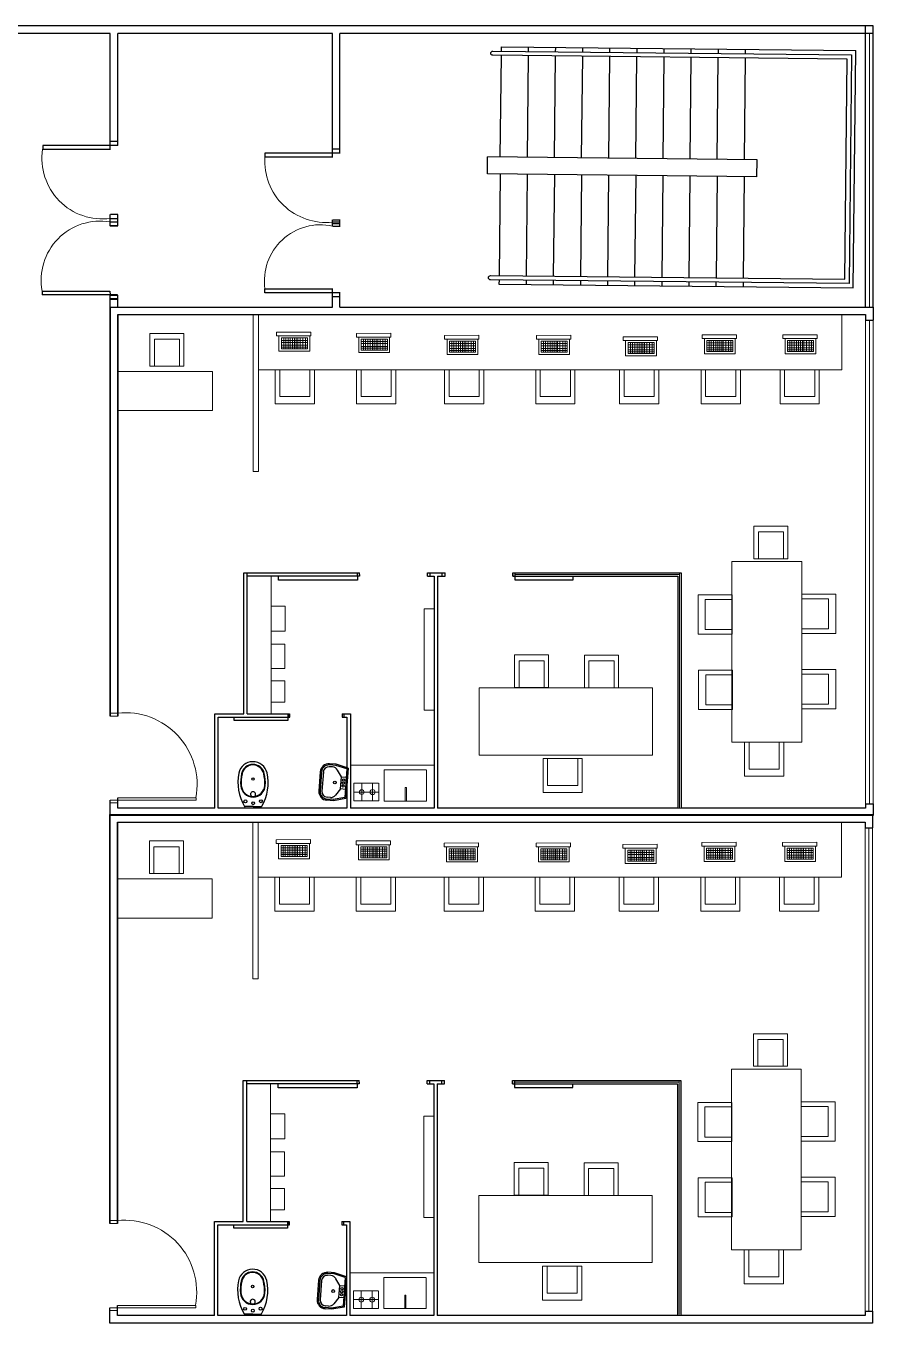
# Model space of a CAD drawing. Header units: metres. Extents: x 325024 to 7190115, y 7391967 to 10157759.
# Drawn here: x 326543.88 to 326553.87, y 7393277.93 to 7393293.24 of the extents above; entities that cross this region are included whole.
import ezdxf

# ---------------------------------------------------------------- set-up
doc = ezdxf.new("R2010")
doc.units = ezdxf.units.M
for name, color, linetype in [('Alvenaria', 6, 'Continuous'), ('Corrimão', 1, 'Continuous'), ('HIDRAULICA', 3, 'Continuous'), ('PECAS', 2, 'Continuous')]:
    doc.layers.add(name, color=color, linetype=linetype)
for name, color, linetype, lineweight in [('ESQUADRIA', 2, 'Continuous', 15), ('linagrossa', 7, 'Continuous', 25), ('MÓVEIS', 7, 'Continuous', 13), ('PISO', 254, 'Continuous', 9), ('VIDRO', 4, 'Continuous', 15)]:
    doc.layers.add(name, color=color, linetype=linetype, lineweight=lineweight)

# ---------------------------------------------------------------- blocks, each defined once
blk = doc.blocks.new('new block.dwg vaso sanitario')
at = {"layer": 'PECAS', "color": 0}
for q in [(0, 95.742742), (0, -95.742742)]:
    blk.add_line((0, 0), q, dxfattribs=at)
for centre, radius in [((40.000002, 0), 17.500001), ((62.500003, 91.500003), 17.500001), ((325.000014, 0), 15.000001), ((62.500003, -91.500004), 17.500001)]:
    blk.add_circle(centre, radius, dxfattribs=at)
for centre, radius, start, end in [((281.877309, -367.965429), 546.302538, 78.038978, 120.612911), ((359.829176, 0), 170.170846, 0, 78.038978), ((7.500001, 95.742742), 7.5, 120.612911, 180), ((257.500011, 0), 145.000006, 94.115245, 180), ((257.500011, 0), 145.000006, 180, 265.884755), ((257.500011, 0), 138.500006, 94.115245, 180), ((257.500011, 0), 138.500006, 180, 265.884755), ((145.000006, 0), 30.000001, 213.541951, 146.458049), ((282.97582, -354.084727), 500.00002, 77.754014, 94.115245), ((282.97582, -354.084727), 493.50002, 77.754014, 94.115245), ((359.829176, 0), 131.170844, 0, 77.754014), ((359.829176, 0), 131.170844, 282.245986, 0), ((359.829176, 0), 137.670844, 0, 77.754014), ((359.829176, 0), 137.670844, 282.245986, 0), ((359.829176, 0), 170.170846, 281.961022, 0), ((7.500001, -95.742742), 7.5, 180, 239.387089), ((281.877309, 367.965428), 546.302538, 239.387089, 281.961022), ((282.97582, 354.084726), 500.00002, 265.884755, 282.245986), ((282.97582, 354.084726), 493.50002, 265.884755, 282.245986)]:
    blk.add_arc(centre, radius, start, end, dxfattribs=at)
blk = doc.blocks.new('Escada Emergência')
at = {"layer": 'Alvenaria'}
for p, q in [((-4.18, -0.05), (-4.18, 0)), ((-4.18, 0), (0, 0)), ((-3.86, -0.05), (-3.86, 0)), ((-3.54, -0.05), (-3.54, 0)), ((-3.22, -0.05), (-3.22, 0)), ((-2.9, -0.05), (-2.9, 0)), ((-2.58, -0.05), (-2.58, 0)), ((-2.26, -0.05), (-2.26, 0)), ((-1.94, -0.05), (-1.94, 0)), ((-1.62, -0.05), (-1.62, 0)), ((-1.3, -0.05), (-1.3, 0)), ((0, -2.8), (0, 0)), ((-4.18, -1.3), (-4.18, -0.1)), ((-3.86, -1.3), (-3.86, -0.1)), ((-3.54, -1.3), (-3.54, -0.1)), ((-3.22, -1.3), (-3.22, -0.1)), ((-2.9, -1.3), (-2.9, -0.1)), ((-2.58, -1.3), (-2.58, -0.1)), ((-2.26, -1.3), (-2.26, -0.1)), ((-1.94, -1.3), (-1.94, -0.1)), ((-1.62, -1.3), (-1.62, -0.1)), ((-1.3, -1.3), (-1.3, -0.1)), ((-1.15, -1.3), (-4.33, -1.3)), ((-4.33, -1.5), (-4.33, -1.3)), ((-1.15, -1.5), (-1.15, -1.3)), ((-1.15, -1.5), (-4.33, -1.5)), ((-4.18, -1.5), (-4.18, -2.7)), ((-3.86, -1.5), (-3.86, -2.7)), ((-3.54, -1.5), (-3.54, -2.7)), ((-3.22, -1.5), (-3.22, -2.7)), ((-2.9, -1.5), (-2.9, -2.7)), ((-2.58, -1.5), (-2.58, -2.7)), ((-2.26, -1.5), (-2.26, -2.7)), ((-1.94, -1.5), (-1.94, -2.7)), ((-1.62, -1.5), (-1.62, -2.7)), ((-1.3, -1.5), (-1.3, -2.7)), ((-4.18, -2.75), (-4.18, -2.8)), ((-3.86, -2.75), (-3.86, -2.8)), ((-3.54, -2.75), (-3.54, -2.8)), ((-3.22, -2.75), (-3.22, -2.8)), ((-2.9, -2.75), (-2.9, -2.8)), ((-2.58, -2.75), (-2.58, -2.8)), ((-2.26, -2.75), (-2.26, -2.8)), ((-1.94, -2.75), (-1.94, -2.8)), ((-1.62, -2.75), (-1.62, -2.8)), ((-1.3, -2.75), (-1.3, -2.8)), ((-4.18, -2.8), (0, -2.8))]:
    blk.add_line(p, q, dxfattribs=at)
at = {"layer": 'Corrimão'}
blk.add_lwpolyline([(-4.28, -0.05), (-0.05, -0.05), (-0.05, -2.75), (-4.28, -2.75, -1), (-4.28, -2.7), (-0.1, -2.7), (-0.1, -0.1), (-4.28, -0.1, -1)], format="xyb", close=True, dxfattribs=at)
blk = doc.blocks.new('pia de banheiro')
at = {"layer": 'HIDRAULICA', "color": 0}
for p, q in [((-1167.941, -47.098), (-1167.741, -47.048)), ((-1167.941, -47.598), (-1167.941, -47.098)), ((-1167.921, -47.113), (-1167.736, -47.067)), ((-1167.921, -47.582), (-1167.921, -47.113)), ((-1167.741, -47.048), (-1167.632, -47.048)), ((-1167.741, -47.068), (-1167.632, -47.068)), ((-1167.685, -47.098), (-1167.632, -47.098)), ((-1167.921, -47.248), (-1167.841, -47.248)), ((-1167.841, -47.248), (-1167.767, -47.141)), ((-1167.841, -47.248), (-1167.841, -47.448)), ((-1167.541, -47.506), (-1167.541, -47.189)), ((-1167.511, -47.506), (-1167.511, -47.189)), ((-1167.491, -47.506), (-1167.491, -47.189)), ((-1167.841, -47.448), (-1167.921, -47.448)), ((-1167.841, -47.448), (-1167.771, -47.553)), ((-1167.941, -47.598), (-1167.741, -47.648)), ((-1167.921, -47.582), (-1167.736, -47.628)), ((-1167.741, -47.628), (-1167.632, -47.628)), ((-1167.741, -47.648), (-1167.632, -47.648)), ((-1167.687, -47.598), (-1167.632, -47.598))]:
    blk.add_line(p, q, dxfattribs=at)
for centre, radius in [((-1167.881, -47.348), 0.0195), ((-1167.881, -47.298), 0.0183), ((-1167.741, -47.348), 0.0234), ((-1167.881, -47.398), 0.0182)]:
    blk.add_circle(centre, radius, dxfattribs=at)
for centre, radius, start, end in [((-1167.685, -47.198), 0.1, 90, 145.2405), ((-1167.632, -47.189), 0.141, 0, 90), ((-1167.632, -47.189), 0.121, 0, 90), ((-1167.632, -47.189), 0.0914, 0, 90), ((-1167.632, -47.506), 0.0914, 270, 0), ((-1167.632, -47.506), 0.121, 270, 0), ((-1167.632, -47.506), 0.141, 270, 0), ((-1167.687, -47.498), 0.1, 213.7272, 270)]:
    blk.add_arc(centre, radius, start, end, dxfattribs=at)

msp = doc.modelspace()

# ---------------------------------------------------------------- linework, layer by layer
at = {"layer": 'ESQUADRIA'}
for centre, radius, start, end in [((326544.782, 7393291.677), 0.714, 171.3114, 277.6091), ((326547.421, 7393291.644), 0.723, 176.0067, 276.0447), ((326544.754, 7393290.242), 0.695, 80.314, 190.7655), ((326547.357, 7393290.23), 0.664, 77.7923, 188.0597), ((326545.051, 7393284.288), 0.848, 349.3824, 95.9696), ((326545.046, 7393278.299), 0.848, 349.3824, 95.9696)]:
    msp.add_arc(centre, radius, start, end, dxfattribs=at)
at = {"layer": 'linagrossa'}
for p, q in [((326553.875, 7393293.24), (326541.007, 7393293.24)), ((326553.787, 7393289.923), (326553.787, 7393293.24)), ((326553.875, 7393289.923), (326553.875, 7393293.24)), ((326544.875, 7393293.153), (326541.007, 7393293.153)), ((326544.875, 7393291.785), (326544.875, 7393293.153)), ((326547.497, 7393293.153), (326544.962, 7393293.153)), ((326544.962, 7393291.83), (326544.962, 7393293.153)), ((326547.497, 7393291.694), (326547.497, 7393293.153)), ((326553.875, 7393293.153), (326547.585, 7393293.153)), ((326547.585, 7393291.74), (326547.585, 7393293.153)), ((326544.964, 7393291.878), (326544.877, 7393291.878)), ((326544.877, 7393291.83), (326544.077, 7393291.83)), ((326544.077, 7393291.83), (326544.077, 7393291.785)), ((326544.077, 7393291.785), (326544.877, 7393291.785)), ((326544.964, 7393291.83), (326544.877, 7393291.83)), ((326547.5, 7393291.74), (326546.7, 7393291.74)), ((326546.7, 7393291.74), (326546.7, 7393291.694)), ((326546.7, 7393291.694), (326547.5, 7393291.694)), ((326547.587, 7393291.788), (326547.5, 7393291.788)), ((326547.587, 7393291.74), (326547.5, 7393291.74)), ((326544.871, 7393290.927), (326544.959, 7393290.927)), ((326544.875, 7393290.969), (326544.875, 7393291.015)), ((326544.875, 7393290.88), (326544.875, 7393290.969)), ((326544.962, 7393290.926), (326544.875, 7393290.926)), ((326544.964, 7393291.015), (326544.877, 7393291.015)), ((326544.877, 7393290.969), (326544.964, 7393290.969)), ((326544.962, 7393290.88), (326544.962, 7393291.015)), ((326547.497, 7393290.925), (326547.497, 7393290.952)), ((326547.497, 7393290.879), (326547.497, 7393290.925)), ((326547.499, 7393290.952), (326547.587, 7393290.952)), ((326547.587, 7393290.925), (326547.5, 7393290.925)), ((326547.585, 7393290.879), (326547.585, 7393290.952)), ((326544.959, 7393290.882), (326544.871, 7393290.882)), ((326544.875, 7393290.88), (326544.962, 7393290.88)), ((326547.587, 7393290.906), (326547.499, 7393290.906)), ((326547.5, 7393290.879), (326547.587, 7393290.879)), ((326544.071, 7393290.112), (326544.871, 7393290.112)), ((326544.071, 7393290.112), (326544.071, 7393290.066)), ((326544.871, 7393290.066), (326544.071, 7393290.066)), ((326544.871, 7393290.112), (326544.875, 7393290.066)), ((326544.959, 7393290.066), (326544.871, 7393290.066)), ((326544.959, 7393290.018), (326544.871, 7393290.018)), ((326544.875, 7393289.923), (326544.875, 7393290.066)), ((326544.875, 7393290.065), (326544.962, 7393290.065)), ((326544.875, 7393290.017), (326544.962, 7393290.017)), ((326544.962, 7393289.923), (326544.962, 7393290.065)), ((326546.699, 7393290.137), (326547.499, 7393290.137)), ((326546.699, 7393290.091), (326546.699, 7393290.137)), ((326547.499, 7393290.091), (326546.699, 7393290.091)), ((326547.497, 7393289.923), (326547.497, 7393290.137)), ((326547.587, 7393290.091), (326547.499, 7393290.091)), ((326547.587, 7393290.043), (326547.499, 7393290.043)), ((326547.585, 7393289.923), (326547.585, 7393290.091)), ((326544.875, 7393289.923), (326547.497, 7393289.923)), ((326544.875, 7393285.096), (326544.875, 7393289.923)), ((326544.875, 7393289.923), (326544.875, 7393285.096)), ((326547.585, 7393289.923), (326553.875, 7393289.923)), ((326553.875, 7393289.923), (326553.875, 7393289.768)), ((326544.962, 7393289.835), (326553.787, 7393289.835)), ((326544.962, 7393285.096), (326544.962, 7393289.835)), ((326544.962, 7393289.835), (326544.962, 7393285.096)), ((326553.787, 7393289.835), (326553.787, 7393289.768)), ((326553.787, 7393289.768), (326553.875, 7393289.768)), ((326546.449, 7393285.123), (326546.449, 7393286.786)), ((326546.449, 7393286.786), (326547.817, 7393286.786)), ((326546.49, 7393285.123), (326546.49, 7393286.786)), ((326547.817, 7393286.746), (326546.49, 7393286.746)), ((326546.86, 7393286.699), (326546.86, 7393286.746)), ((326547.792, 7393286.699), (326546.86, 7393286.699)), ((326547.792, 7393286.746), (326547.792, 7393286.786)), ((326547.792, 7393286.746), (326547.792, 7393286.699)), ((326547.817, 7393286.766), (326547.817, 7393286.786)), ((326547.817, 7393286.766), (326547.817, 7393286.746)), ((326548.617, 7393286.786), (326548.737, 7393286.786)), ((326548.617, 7393286.746), (326548.617, 7393286.786)), ((326548.617, 7393286.746), (326548.696, 7393286.746)), ((326548.648, 7393286.746), (326548.648, 7393286.786)), ((326548.696, 7393286.746), (326548.696, 7393284.01)), ((326548.737, 7393286.786), (326548.825, 7393286.786)), ((326548.737, 7393286.746), (326548.737, 7393284.01)), ((326548.737, 7393286.746), (326548.825, 7393286.746)), ((326548.791, 7393286.746), (326548.791, 7393286.786)), ((326548.825, 7393286.746), (326548.825, 7393286.786)), ((326549.625, 7393286.786), (326551.611, 7393286.786)), ((326549.625, 7393286.746), (326549.625, 7393286.786)), ((326549.625, 7393286.766), (326549.625, 7393286.766)), ((326549.625, 7393286.766), (326549.625, 7393286.746)), ((326549.625, 7393286.746), (326551.57, 7393286.746)), ((326549.648, 7393286.786), (326549.648, 7393286.746)), ((326549.648, 7393286.746), (326549.648, 7393286.703)), ((326549.648, 7393286.703), (326550.229, 7393286.703)), ((326550.229, 7393286.703), (326550.337, 7393286.703)), ((326550.337, 7393286.703), (326550.337, 7393286.746)), ((326551.57, 7393286.746), (326551.57, 7393284.01)), ((326551.611, 7393286.786), (326551.611, 7393284.01)), ((326546.108, 7393284.01), (326546.108, 7393285.123)), ((326546.108, 7393285.123), (326546.449, 7393285.123)), ((326546.49, 7393285.123), (326546.811, 7393285.123)), ((326546.811, 7393285.123), (326546.991, 7393285.123)), ((326546.968, 7393285.123), (326546.968, 7393285.082)), ((326546.99, 7393285.082), (326546.99, 7393285.123)), ((326546.991, 7393285.123), (326546.991, 7393285.082)), ((326547.611, 7393285.123), (326547.708, 7393285.123)), ((326547.611, 7393285.123), (326547.611, 7393285.082)), ((326547.632, 7393285.123), (326547.632, 7393285.082)), ((326547.708, 7393285.123), (326547.708, 7393284.01)), ((326546.149, 7393284.01), (326546.149, 7393285.082)), ((326546.149, 7393285.082), (326546.811, 7393285.082)), ((326546.335, 7393285.042), (326546.335, 7393285.082)), ((326546.968, 7393285.042), (326546.335, 7393285.042)), ((326546.811, 7393285.082), (326546.992, 7393285.082)), ((326546.968, 7393285.082), (326546.968, 7393285.042)), ((326547.611, 7393285.082), (326547.667, 7393285.082)), ((326547.667, 7393285.082), (326547.667, 7393284.01)), ((326544.875, 7393283.923), (326544.875, 7393284.102)), ((326544.962, 7393284.01), (326544.962, 7393284.131)), ((326553.787, 7393284.062), (326553.875, 7393284.062)), ((326553.787, 7393284.062), (326553.787, 7393284.01)), ((326553.875, 7393284.062), (326553.875, 7393283.923)), ((326544.87, 7393283.933), (326553.87, 7393283.933)), ((326544.87, 7393279.107), (326544.87, 7393283.933)), ((326544.87, 7393283.933), (326544.87, 7393279.107)), ((326553.875, 7393283.923), (326544.875, 7393283.923)), ((326546.108, 7393284.01), (326544.962, 7393284.01)), ((326547.667, 7393284.01), (326546.149, 7393284.01)), ((326548.696, 7393284.01), (326547.708, 7393284.01)), ((326551.57, 7393284.01), (326548.737, 7393284.01)), ((326553.787, 7393284.01), (326551.611, 7393284.01)), ((326553.87, 7393283.933), (326553.87, 7393283.779)), ((326544.958, 7393283.845), (326553.783, 7393283.845)), ((326544.958, 7393279.107), (326544.958, 7393283.845)), ((326544.958, 7393283.845), (326544.958, 7393279.107)), ((326553.783, 7393283.845), (326553.783, 7393283.779)), ((326553.783, 7393283.779), (326553.87, 7393283.779)), ((326546.444, 7393279.133), (326546.444, 7393280.797)), ((326546.444, 7393280.797), (326547.813, 7393280.797)), ((326546.485, 7393279.133), (326546.485, 7393280.797)), ((326547.813, 7393280.756), (326546.485, 7393280.756)), ((326546.855, 7393280.71), (326546.855, 7393280.756)), ((326547.787, 7393280.71), (326546.855, 7393280.71)), ((326547.787, 7393280.756), (326547.787, 7393280.797)), ((326547.787, 7393280.756), (326547.787, 7393280.71)), ((326547.813, 7393280.776), (326547.813, 7393280.797)), ((326547.813, 7393280.776), (326547.813, 7393280.756)), ((326548.613, 7393280.797), (326548.732, 7393280.797)), ((326548.613, 7393280.756), (326548.613, 7393280.797)), ((326548.613, 7393280.756), (326548.692, 7393280.756)), ((326548.644, 7393280.756), (326548.644, 7393280.797)), ((326548.692, 7393280.756), (326548.692, 7393278.021)), ((326548.732, 7393280.797), (326548.82, 7393280.797)), ((326548.732, 7393280.756), (326548.732, 7393278.021)), ((326548.732, 7393280.756), (326548.82, 7393280.756)), ((326548.786, 7393280.756), (326548.786, 7393280.797)), ((326548.82, 7393280.756), (326548.82, 7393280.797)), ((326549.62, 7393280.797), (326551.606, 7393280.797)), ((326549.62, 7393280.756), (326549.62, 7393280.797)), ((326549.62, 7393280.776), (326549.62, 7393280.776)), ((326549.62, 7393280.776), (326549.62, 7393280.756)), ((326549.62, 7393280.756), (326551.566, 7393280.756)), ((326549.643, 7393280.797), (326549.643, 7393280.756)), ((326549.643, 7393280.756), (326549.643, 7393280.714)), ((326549.643, 7393280.714), (326550.224, 7393280.714)), ((326550.224, 7393280.714), (326550.332, 7393280.714)), ((326550.332, 7393280.714), (326550.332, 7393280.756)), ((326551.566, 7393280.756), (326551.566, 7393278.021)), ((326551.606, 7393280.797), (326551.606, 7393278.021)), ((326546.103, 7393278.021), (326546.103, 7393279.133)), ((326546.103, 7393279.133), (326546.444, 7393279.133)), ((326546.144, 7393278.021), (326546.144, 7393279.092)), ((326546.144, 7393279.092), (326546.807, 7393279.092)), ((326546.331, 7393279.052), (326546.331, 7393279.092)), ((326546.964, 7393279.052), (326546.331, 7393279.052)), ((326546.485, 7393279.133), (326546.807, 7393279.133)), ((326546.807, 7393279.133), (326546.986, 7393279.133)), ((326546.807, 7393279.092), (326546.988, 7393279.092)), ((326546.964, 7393279.133), (326546.964, 7393279.092)), ((326546.964, 7393279.092), (326546.964, 7393279.052)), ((326546.986, 7393279.092), (326546.986, 7393279.133)), ((326546.986, 7393279.133), (326546.986, 7393279.092)), ((326547.607, 7393279.133), (326547.703, 7393279.133)), ((326547.607, 7393279.133), (326547.607, 7393279.092)), ((326547.607, 7393279.092), (326547.662, 7393279.092)), ((326547.627, 7393279.133), (326547.627, 7393279.092)), ((326547.662, 7393279.092), (326547.662, 7393278.021)), ((326547.703, 7393279.133), (326547.703, 7393278.021)), ((326544.87, 7393277.933), (326544.87, 7393278.113)), ((326544.958, 7393278.021), (326544.958, 7393278.141)), ((326553.783, 7393278.072), (326553.87, 7393278.072)), ((326553.783, 7393278.072), (326553.783, 7393278.021)), ((326553.87, 7393278.072), (326553.87, 7393277.933)), ((326553.87, 7393277.933), (326544.87, 7393277.933)), ((326546.103, 7393278.021), (326544.958, 7393278.021)), ((326547.662, 7393278.021), (326546.144, 7393278.021)), ((326548.692, 7393278.021), (326547.703, 7393278.021)), ((326551.566, 7393278.021), (326548.732, 7393278.021)), ((326553.783, 7393278.021), (326551.606, 7393278.021))]:
    msp.add_line(p, q, dxfattribs=at)
at = {"layer": 'PISO'}
for p, q in [((326546.625, 7393289.184), (326546.625, 7393289.835)), ((326553.507, 7393289.835), (326553.507, 7393289.184)), ((326547.242, 7393289.628), (326546.837, 7393289.626)), ((326546.837, 7393289.582), (326546.837, 7393289.626)), ((326546.837, 7393289.582), (326547.242, 7393289.582)), ((326546.864, 7393289.582), (326546.864, 7393289.401)), ((326547.201, 7393289.558), (326546.894, 7393289.558)), ((326546.894, 7393289.558), (326546.894, 7393289.429)), ((326546.921, 7393289.558), (326546.921, 7393289.429)), ((326546.945, 7393289.429), (326546.945, 7393289.558)), ((326546.972, 7393289.558), (326546.972, 7393289.429)), ((326546.999, 7393289.429), (326546.999, 7393289.558)), ((326547.025, 7393289.558), (326547.025, 7393289.429)), ((326547.047, 7393289.429), (326547.047, 7393289.558)), ((326547.068, 7393289.429), (326547.068, 7393289.558)), ((326547.087, 7393289.429), (326547.087, 7393289.558)), ((326547.115, 7393289.429), (326547.115, 7393289.558)), ((326547.148, 7393289.429), (326547.148, 7393289.558)), ((326547.177, 7393289.429), (326547.177, 7393289.558)), ((326547.201, 7393289.429), (326547.201, 7393289.558)), ((326547.229, 7393289.401), (326547.229, 7393289.582)), ((326547.242, 7393289.582), (326547.242, 7393289.628)), ((326548.184, 7393289.614), (326547.779, 7393289.612)), ((326547.779, 7393289.568), (326547.779, 7393289.612)), ((326547.779, 7393289.568), (326548.184, 7393289.568)), ((326547.807, 7393289.568), (326547.807, 7393289.387)), ((326548.171, 7393289.387), (326548.171, 7393289.568)), ((326548.184, 7393289.568), (326548.184, 7393289.614)), ((326549.225, 7393289.59), (326548.82, 7393289.588)), ((326548.82, 7393289.544), (326548.82, 7393289.588)), ((326549.225, 7393289.544), (326549.225, 7393289.59)), ((326550.308, 7393289.59), (326549.903, 7393289.588)), ((326549.903, 7393289.544), (326549.903, 7393289.588)), ((326550.308, 7393289.544), (326550.308, 7393289.59)), ((326551.332, 7393289.573), (326550.927, 7393289.572)), ((326550.927, 7393289.527), (326550.927, 7393289.572)), ((326551.332, 7393289.527), (326551.332, 7393289.573)), ((326552.263, 7393289.597), (326551.858, 7393289.596)), ((326551.858, 7393289.551), (326551.858, 7393289.596)), ((326551.858, 7393289.551), (326552.263, 7393289.551)), ((326551.885, 7393289.551), (326551.885, 7393289.371)), ((326552.249, 7393289.371), (326552.249, 7393289.551)), ((326552.263, 7393289.551), (326552.263, 7393289.597)), ((326553.215, 7393289.597), (326552.809, 7393289.596)), ((326552.809, 7393289.551), (326552.809, 7393289.596)), ((326552.809, 7393289.551), (326553.215, 7393289.551)), ((326552.837, 7393289.551), (326552.837, 7393289.371)), ((326553.201, 7393289.371), (326553.201, 7393289.551)), ((326553.215, 7393289.551), (326553.215, 7393289.597)), ((326546.864, 7393289.401), (326547.229, 7393289.401)), ((326547.201, 7393289.53), (326546.894, 7393289.53)), ((326546.894, 7393289.505), (326547.201, 7393289.505)), ((326547.201, 7393289.473), (326546.894, 7393289.473)), ((326546.894, 7393289.45), (326547.201, 7393289.45)), ((326546.894, 7393289.429), (326547.201, 7393289.429)), ((326548.144, 7393289.544), (326547.836, 7393289.544)), ((326547.836, 7393289.544), (326547.836, 7393289.415)), ((326548.144, 7393289.516), (326547.836, 7393289.516)), ((326547.836, 7393289.491), (326548.144, 7393289.491)), ((326548.144, 7393289.459), (326547.836, 7393289.459)), ((326547.836, 7393289.436), (326548.144, 7393289.436)), ((326547.836, 7393289.415), (326548.144, 7393289.415)), ((326547.864, 7393289.544), (326547.864, 7393289.415)), ((326547.887, 7393289.415), (326547.887, 7393289.544)), ((326547.915, 7393289.544), (326547.915, 7393289.415)), ((326547.942, 7393289.415), (326547.942, 7393289.544)), ((326547.967, 7393289.544), (326547.967, 7393289.415)), ((326547.99, 7393289.415), (326547.99, 7393289.544)), ((326548.01, 7393289.415), (326548.01, 7393289.544)), ((326548.03, 7393289.415), (326548.03, 7393289.544)), ((326548.058, 7393289.415), (326548.058, 7393289.544)), ((326548.091, 7393289.415), (326548.091, 7393289.544)), ((326548.12, 7393289.415), (326548.12, 7393289.544)), ((326548.144, 7393289.415), (326548.144, 7393289.544)), ((326548.82, 7393289.544), (326549.225, 7393289.544)), ((326548.848, 7393289.544), (326548.848, 7393289.363)), ((326549.184, 7393289.52), (326548.877, 7393289.52)), ((326548.877, 7393289.52), (326548.877, 7393289.391)), ((326549.184, 7393289.492), (326548.877, 7393289.492)), ((326548.877, 7393289.467), (326549.184, 7393289.467)), ((326549.184, 7393289.435), (326548.877, 7393289.435)), ((326548.877, 7393289.412), (326549.184, 7393289.412)), ((326548.904, 7393289.52), (326548.904, 7393289.391)), ((326548.928, 7393289.391), (326548.928, 7393289.52)), ((326548.955, 7393289.52), (326548.955, 7393289.391)), ((326548.982, 7393289.391), (326548.982, 7393289.52)), ((326549.008, 7393289.52), (326549.008, 7393289.391)), ((326549.031, 7393289.391), (326549.031, 7393289.52)), ((326549.051, 7393289.391), (326549.051, 7393289.52)), ((326549.071, 7393289.391), (326549.071, 7393289.52)), ((326549.098, 7393289.391), (326549.098, 7393289.52)), ((326549.131, 7393289.391), (326549.131, 7393289.52)), ((326549.161, 7393289.391), (326549.161, 7393289.52)), ((326549.184, 7393289.391), (326549.184, 7393289.52)), ((326549.212, 7393289.363), (326549.212, 7393289.544)), ((326549.903, 7393289.544), (326550.308, 7393289.544)), ((326549.93, 7393289.544), (326549.93, 7393289.363)), ((326550.267, 7393289.52), (326549.96, 7393289.52)), ((326549.96, 7393289.52), (326549.96, 7393289.391)), ((326550.267, 7393289.492), (326549.96, 7393289.492)), ((326549.96, 7393289.467), (326550.267, 7393289.467)), ((326550.267, 7393289.435), (326549.96, 7393289.435)), ((326549.96, 7393289.412), (326550.267, 7393289.412)), ((326549.987, 7393289.52), (326549.987, 7393289.391)), ((326550.01, 7393289.391), (326550.01, 7393289.52)), ((326550.038, 7393289.52), (326550.038, 7393289.391)), ((326550.065, 7393289.391), (326550.065, 7393289.52)), ((326550.09, 7393289.52), (326550.09, 7393289.391)), ((326550.113, 7393289.391), (326550.113, 7393289.52)), ((326550.134, 7393289.391), (326550.134, 7393289.52)), ((326550.153, 7393289.391), (326550.153, 7393289.52)), ((326550.181, 7393289.391), (326550.181, 7393289.52)), ((326550.214, 7393289.391), (326550.214, 7393289.52)), ((326550.243, 7393289.391), (326550.243, 7393289.52)), ((326550.267, 7393289.391), (326550.267, 7393289.52)), ((326550.294, 7393289.363), (326550.294, 7393289.544)), ((326550.927, 7393289.527), (326551.332, 7393289.527)), ((326550.955, 7393289.527), (326550.955, 7393289.347)), ((326551.291, 7393289.503), (326550.984, 7393289.503)), ((326550.984, 7393289.503), (326550.984, 7393289.375)), ((326551.291, 7393289.476), (326550.984, 7393289.476)), ((326550.984, 7393289.45), (326551.291, 7393289.45)), ((326551.291, 7393289.419), (326550.984, 7393289.419)), ((326550.984, 7393289.396), (326551.291, 7393289.396)), ((326551.011, 7393289.503), (326551.011, 7393289.375)), ((326551.035, 7393289.375), (326551.035, 7393289.503)), ((326551.063, 7393289.503), (326551.063, 7393289.375)), ((326551.09, 7393289.375), (326551.09, 7393289.503)), ((326551.115, 7393289.503), (326551.115, 7393289.375)), ((326551.138, 7393289.375), (326551.138, 7393289.503)), ((326551.158, 7393289.375), (326551.158, 7393289.503)), ((326551.178, 7393289.375), (326551.178, 7393289.503)), ((326551.205, 7393289.375), (326551.205, 7393289.503)), ((326551.238, 7393289.375), (326551.238, 7393289.503)), ((326551.268, 7393289.375), (326551.268, 7393289.503)), ((326551.291, 7393289.375), (326551.291, 7393289.503)), ((326551.319, 7393289.347), (326551.319, 7393289.527)), ((326552.222, 7393289.527), (326551.915, 7393289.527)), ((326551.915, 7393289.527), (326551.915, 7393289.399)), ((326552.222, 7393289.5), (326551.915, 7393289.5)), ((326551.915, 7393289.474), (326552.222, 7393289.474)), ((326552.222, 7393289.443), (326551.915, 7393289.443)), ((326551.915, 7393289.42), (326552.222, 7393289.42)), ((326551.915, 7393289.399), (326552.222, 7393289.399)), ((326551.942, 7393289.527), (326551.942, 7393289.399)), ((326551.965, 7393289.399), (326551.965, 7393289.527)), ((326551.993, 7393289.527), (326551.993, 7393289.399)), ((326552.02, 7393289.399), (326552.02, 7393289.527)), ((326552.045, 7393289.527), (326552.045, 7393289.399)), ((326552.068, 7393289.399), (326552.068, 7393289.527)), ((326552.089, 7393289.399), (326552.089, 7393289.527)), ((326552.108, 7393289.399), (326552.108, 7393289.527)), ((326552.136, 7393289.399), (326552.136, 7393289.527)), ((326552.169, 7393289.399), (326552.169, 7393289.527)), ((326552.198, 7393289.399), (326552.198, 7393289.527)), ((326552.222, 7393289.399), (326552.222, 7393289.527)), ((326553.174, 7393289.527), (326552.867, 7393289.527)), ((326552.867, 7393289.527), (326552.867, 7393289.399)), ((326553.174, 7393289.5), (326552.867, 7393289.5)), ((326552.867, 7393289.474), (326553.174, 7393289.474)), ((326553.174, 7393289.443), (326552.867, 7393289.443)), ((326552.867, 7393289.42), (326553.174, 7393289.42)), ((326552.867, 7393289.399), (326553.174, 7393289.399)), ((326552.894, 7393289.527), (326552.894, 7393289.399)), ((326552.917, 7393289.399), (326552.917, 7393289.527)), ((326552.945, 7393289.527), (326552.945, 7393289.399)), ((326552.972, 7393289.399), (326552.972, 7393289.527)), ((326552.997, 7393289.527), (326552.997, 7393289.399)), ((326553.02, 7393289.399), (326553.02, 7393289.527)), ((326553.041, 7393289.399), (326553.041, 7393289.527)), ((326553.06, 7393289.399), (326553.06, 7393289.527)), ((326553.088, 7393289.399), (326553.088, 7393289.527)), ((326553.121, 7393289.399), (326553.121, 7393289.527)), ((326553.15, 7393289.399), (326553.15, 7393289.527)), ((326553.174, 7393289.399), (326553.174, 7393289.527)), ((326547.807, 7393289.387), (326548.171, 7393289.387)), ((326548.848, 7393289.363), (326549.212, 7393289.363)), ((326548.877, 7393289.391), (326549.184, 7393289.391)), ((326549.93, 7393289.363), (326550.294, 7393289.363)), ((326549.96, 7393289.391), (326550.267, 7393289.391)), ((326550.955, 7393289.347), (326551.319, 7393289.347)), ((326550.984, 7393289.375), (326551.291, 7393289.375)), ((326551.885, 7393289.371), (326552.249, 7393289.371)), ((326552.837, 7393289.371), (326553.201, 7393289.371)), ((326553.507, 7393289.184), (326546.625, 7393289.184)), ((326544.875, 7393285.131), (326544.962, 7393285.131)), ((326544.875, 7393285.096), (326544.962, 7393285.096)), ((326547.708, 7393284.515), (326548.696, 7393284.515)), ((326548.602, 7393284.462), (326548.106, 7393284.462)), ((326548.106, 7393284.462), (326548.106, 7393284.093)), ((326548.605, 7393284.093), (326548.605, 7393284.462)), ((326548.041, 7393284.304), (326547.75, 7393284.304)), ((326547.75, 7393284.304), (326547.75, 7393284.094)), ((326548.045, 7393284.199), (326547.75, 7393284.199)), ((326547.841, 7393284.094), (326547.841, 7393284.304)), ((326547.97, 7393284.094), (326547.97, 7393284.304)), ((326548.045, 7393284.094), (326548.045, 7393284.304)), ((326548.355, 7393284.093), (326548.355, 7393284.252)), ((326548.355, 7393284.252), (326548.368, 7393284.252)), ((326548.368, 7393284.252), (326548.368, 7393284.093)), ((326544.875, 7393284.102), (326544.962, 7393284.102)), ((326544.875, 7393284.072), (326544.962, 7393284.072)), ((326545.889, 7393284.131), (326544.962, 7393284.131)), ((326544.962, 7393284.102), (326545.889, 7393284.102)), ((326545.889, 7393284.102), (326545.889, 7393284.131)), ((326547.75, 7393284.094), (326548.045, 7393284.094)), ((326548.106, 7393284.093), (326548.605, 7393284.093)), ((326546.62, 7393283.194), (326546.62, 7393283.845)), ((326553.503, 7393283.845), (326553.503, 7393283.194)), ((326547.237, 7393283.638), (326546.832, 7393283.636)), ((326546.832, 7393283.592), (326546.832, 7393283.636)), ((326546.832, 7393283.592), (326547.237, 7393283.592)), ((326546.86, 7393283.592), (326546.86, 7393283.412)), ((326547.224, 7393283.412), (326547.224, 7393283.592)), ((326547.237, 7393283.592), (326547.237, 7393283.638)), ((326548.18, 7393283.624), (326547.775, 7393283.622)), ((326547.775, 7393283.578), (326547.775, 7393283.622)), ((326547.775, 7393283.578), (326548.18, 7393283.578)), ((326547.802, 7393283.578), (326547.802, 7393283.398)), ((326548.167, 7393283.398), (326548.167, 7393283.578)), ((326548.18, 7393283.578), (326548.18, 7393283.624)), ((326549.22, 7393283.6), (326548.815, 7393283.598)), ((326548.815, 7393283.554), (326548.815, 7393283.598)), ((326549.22, 7393283.554), (326549.22, 7393283.6)), ((326550.303, 7393283.6), (326549.898, 7393283.598)), ((326549.898, 7393283.554), (326549.898, 7393283.598)), ((326550.303, 7393283.554), (326550.303, 7393283.6)), ((326551.328, 7393283.584), (326550.923, 7393283.582)), ((326550.923, 7393283.538), (326550.923, 7393283.582)), ((326551.328, 7393283.538), (326551.328, 7393283.584)), ((326552.258, 7393283.608), (326551.853, 7393283.606)), ((326551.853, 7393283.562), (326551.853, 7393283.606)), ((326552.258, 7393283.562), (326552.258, 7393283.608)), ((326553.21, 7393283.608), (326552.805, 7393283.606)), ((326552.805, 7393283.562), (326552.805, 7393283.606)), ((326553.21, 7393283.562), (326553.21, 7393283.608)), ((326547.196, 7393283.568), (326546.889, 7393283.568)), ((326546.889, 7393283.568), (326546.889, 7393283.439)), ((326547.196, 7393283.54), (326546.889, 7393283.54)), ((326546.889, 7393283.515), (326547.196, 7393283.515)), ((326547.196, 7393283.483), (326546.889, 7393283.483)), ((326546.889, 7393283.461), (326547.196, 7393283.461)), ((326546.889, 7393283.439), (326547.196, 7393283.439)), ((326546.916, 7393283.568), (326546.916, 7393283.439)), ((326546.94, 7393283.439), (326546.94, 7393283.568)), ((326546.968, 7393283.568), (326546.968, 7393283.439)), ((326546.995, 7393283.439), (326546.995, 7393283.568)), ((326547.02, 7393283.568), (326547.02, 7393283.439)), ((326547.043, 7393283.439), (326547.043, 7393283.568)), ((326547.063, 7393283.439), (326547.063, 7393283.568)), ((326547.083, 7393283.439), (326547.083, 7393283.568)), ((326547.11, 7393283.439), (326547.11, 7393283.568)), ((326547.143, 7393283.439), (326547.143, 7393283.568)), ((326547.173, 7393283.439), (326547.173, 7393283.568)), ((326547.196, 7393283.439), (326547.196, 7393283.568)), ((326548.139, 7393283.554), (326547.832, 7393283.554)), ((326547.832, 7393283.554), (326547.832, 7393283.425)), ((326548.139, 7393283.526), (326547.832, 7393283.526)), ((326547.832, 7393283.501), (326548.139, 7393283.501)), ((326548.139, 7393283.47), (326547.832, 7393283.47)), ((326547.832, 7393283.447), (326548.139, 7393283.447)), ((326547.832, 7393283.425), (326548.139, 7393283.425)), ((326547.859, 7393283.554), (326547.859, 7393283.425)), ((326547.883, 7393283.425), (326547.883, 7393283.554)), ((326547.91, 7393283.554), (326547.91, 7393283.425)), ((326547.937, 7393283.425), (326547.937, 7393283.554)), ((326547.963, 7393283.554), (326547.963, 7393283.425)), ((326547.985, 7393283.425), (326547.985, 7393283.554)), ((326548.006, 7393283.425), (326548.006, 7393283.554)), ((326548.025, 7393283.425), (326548.025, 7393283.554)), ((326548.053, 7393283.425), (326548.053, 7393283.554)), ((326548.086, 7393283.425), (326548.086, 7393283.554)), ((326548.115, 7393283.425), (326548.115, 7393283.554)), ((326548.139, 7393283.425), (326548.139, 7393283.554)), ((326548.815, 7393283.554), (326549.22, 7393283.554)), ((326548.843, 7393283.554), (326548.843, 7393283.374)), ((326549.18, 7393283.53), (326548.872, 7393283.53)), ((326548.872, 7393283.53), (326548.872, 7393283.401)), ((326549.18, 7393283.502), (326548.872, 7393283.502)), ((326548.872, 7393283.477), (326549.18, 7393283.477)), ((326549.18, 7393283.446), (326548.872, 7393283.446)), ((326548.9, 7393283.53), (326548.9, 7393283.401)), ((326548.923, 7393283.401), (326548.923, 7393283.53)), ((326548.951, 7393283.53), (326548.951, 7393283.401)), ((326548.978, 7393283.401), (326548.978, 7393283.53)), ((326549.003, 7393283.53), (326549.003, 7393283.401)), ((326549.026, 7393283.401), (326549.026, 7393283.53)), ((326549.046, 7393283.401), (326549.046, 7393283.53)), ((326549.066, 7393283.401), (326549.066, 7393283.53)), ((326549.094, 7393283.401), (326549.094, 7393283.53)), ((326549.127, 7393283.401), (326549.127, 7393283.53)), ((326549.156, 7393283.401), (326549.156, 7393283.53)), ((326549.18, 7393283.401), (326549.18, 7393283.53)), ((326549.207, 7393283.374), (326549.207, 7393283.554)), ((326549.898, 7393283.554), (326550.303, 7393283.554)), ((326549.926, 7393283.554), (326549.926, 7393283.374)), ((326550.262, 7393283.53), (326549.955, 7393283.53)), ((326549.955, 7393283.53), (326549.955, 7393283.401)), ((326550.262, 7393283.502), (326549.955, 7393283.502)), ((326549.955, 7393283.477), (326550.262, 7393283.477)), ((326550.262, 7393283.446), (326549.955, 7393283.446)), ((326549.982, 7393283.53), (326549.982, 7393283.401)), ((326550.006, 7393283.401), (326550.006, 7393283.53)), ((326550.033, 7393283.53), (326550.033, 7393283.401)), ((326550.061, 7393283.401), (326550.061, 7393283.53)), ((326550.086, 7393283.53), (326550.086, 7393283.401)), ((326550.109, 7393283.401), (326550.109, 7393283.53)), ((326550.129, 7393283.401), (326550.129, 7393283.53)), ((326550.149, 7393283.401), (326550.149, 7393283.53)), ((326550.176, 7393283.401), (326550.176, 7393283.53)), ((326550.209, 7393283.401), (326550.209, 7393283.53)), ((326550.239, 7393283.401), (326550.239, 7393283.53)), ((326550.262, 7393283.401), (326550.262, 7393283.53)), ((326550.29, 7393283.374), (326550.29, 7393283.554)), ((326550.923, 7393283.538), (326551.328, 7393283.538)), ((326550.95, 7393283.538), (326550.95, 7393283.357)), ((326551.287, 7393283.514), (326550.98, 7393283.514)), ((326550.98, 7393283.514), (326550.98, 7393283.385)), ((326551.287, 7393283.486), (326550.98, 7393283.486)), ((326550.98, 7393283.461), (326551.287, 7393283.461)), ((326551.287, 7393283.429), (326550.98, 7393283.429)), ((326551.007, 7393283.514), (326551.007, 7393283.385)), ((326551.03, 7393283.385), (326551.03, 7393283.514)), ((326551.058, 7393283.514), (326551.058, 7393283.385)), ((326551.085, 7393283.385), (326551.085, 7393283.514)), ((326551.11, 7393283.514), (326551.11, 7393283.385)), ((326551.133, 7393283.385), (326551.133, 7393283.514)), ((326551.154, 7393283.385), (326551.154, 7393283.514)), ((326551.173, 7393283.385), (326551.173, 7393283.514)), ((326551.201, 7393283.385), (326551.201, 7393283.514)), ((326551.234, 7393283.385), (326551.234, 7393283.514)), ((326551.263, 7393283.385), (326551.263, 7393283.514)), ((326551.287, 7393283.385), (326551.287, 7393283.514)), ((326551.314, 7393283.357), (326551.314, 7393283.538)), ((326551.853, 7393283.562), (326552.258, 7393283.562)), ((326551.881, 7393283.562), (326551.881, 7393283.381)), ((326552.217, 7393283.538), (326551.91, 7393283.538)), ((326551.91, 7393283.538), (326551.91, 7393283.409)), ((326552.217, 7393283.51), (326551.91, 7393283.51)), ((326551.91, 7393283.485), (326552.217, 7393283.485)), ((326552.217, 7393283.453), (326551.91, 7393283.453)), ((326551.91, 7393283.43), (326552.217, 7393283.43)), ((326551.937, 7393283.538), (326551.937, 7393283.409)), ((326551.961, 7393283.409), (326551.961, 7393283.538)), ((326551.988, 7393283.538), (326551.988, 7393283.409)), ((326552.016, 7393283.409), (326552.016, 7393283.538)), ((326552.041, 7393283.538), (326552.041, 7393283.409)), ((326552.064, 7393283.409), (326552.064, 7393283.538)), ((326552.084, 7393283.409), (326552.084, 7393283.538)), ((326552.104, 7393283.409), (326552.104, 7393283.538)), ((326552.131, 7393283.409), (326552.131, 7393283.538)), ((326552.164, 7393283.409), (326552.164, 7393283.538)), ((326552.194, 7393283.409), (326552.194, 7393283.538)), ((326552.217, 7393283.409), (326552.217, 7393283.538)), ((326552.245, 7393283.381), (326552.245, 7393283.562)), ((326552.805, 7393283.562), (326553.21, 7393283.562)), ((326552.833, 7393283.562), (326552.833, 7393283.381)), ((326553.169, 7393283.538), (326552.862, 7393283.538)), ((326552.862, 7393283.538), (326552.862, 7393283.409)), ((326553.169, 7393283.51), (326552.862, 7393283.51)), ((326552.862, 7393283.485), (326553.169, 7393283.485)), ((326553.169, 7393283.453), (326552.862, 7393283.453)), ((326552.862, 7393283.43), (326553.169, 7393283.43)), ((326552.889, 7393283.538), (326552.889, 7393283.409)), ((326552.913, 7393283.409), (326552.913, 7393283.538)), ((326552.94, 7393283.538), (326552.94, 7393283.409)), ((326552.967, 7393283.409), (326552.967, 7393283.538)), ((326552.993, 7393283.538), (326552.993, 7393283.409)), ((326553.015, 7393283.409), (326553.015, 7393283.538)), ((326553.036, 7393283.409), (326553.036, 7393283.538)), ((326553.056, 7393283.409), (326553.056, 7393283.538)), ((326553.083, 7393283.409), (326553.083, 7393283.538)), ((326553.116, 7393283.409), (326553.116, 7393283.538)), ((326553.145, 7393283.409), (326553.145, 7393283.538)), ((326553.169, 7393283.409), (326553.169, 7393283.538)), ((326553.197, 7393283.381), (326553.197, 7393283.562)), ((326546.86, 7393283.412), (326547.224, 7393283.412)), ((326547.802, 7393283.398), (326548.167, 7393283.398)), ((326548.843, 7393283.374), (326549.207, 7393283.374)), ((326548.872, 7393283.423), (326549.18, 7393283.423)), ((326548.872, 7393283.401), (326549.18, 7393283.401)), ((326549.926, 7393283.374), (326550.29, 7393283.374)), ((326549.955, 7393283.423), (326550.262, 7393283.423)), ((326549.955, 7393283.401), (326550.262, 7393283.401)), ((326550.95, 7393283.357), (326551.314, 7393283.357)), ((326550.98, 7393283.406), (326551.287, 7393283.406)), ((326550.98, 7393283.385), (326551.287, 7393283.385)), ((326551.881, 7393283.381), (326552.245, 7393283.381)), ((326551.91, 7393283.409), (326552.217, 7393283.409)), ((326552.833, 7393283.381), (326553.197, 7393283.381)), ((326552.862, 7393283.409), (326553.169, 7393283.409)), ((326553.503, 7393283.194), (326546.62, 7393283.194)), ((326544.87, 7393279.142), (326544.958, 7393279.142)), ((326544.87, 7393279.107), (326544.958, 7393279.107)), ((326547.703, 7393278.525), (326548.692, 7393278.525)), ((326548.597, 7393278.472), (326548.101, 7393278.472)), ((326548.101, 7393278.472), (326548.101, 7393278.103)), ((326548.6, 7393278.103), (326548.6, 7393278.472)), ((326548.036, 7393278.314), (326547.745, 7393278.314)), ((326547.745, 7393278.314), (326547.745, 7393278.104)), ((326547.836, 7393278.104), (326547.836, 7393278.314)), ((326547.965, 7393278.104), (326547.965, 7393278.314)), ((326548.041, 7393278.104), (326548.041, 7393278.314)), ((326548.351, 7393278.103), (326548.351, 7393278.263)), ((326548.351, 7393278.263), (326548.363, 7393278.263)), ((326548.363, 7393278.263), (326548.363, 7393278.103)), ((326544.87, 7393278.113), (326544.958, 7393278.113)), ((326544.87, 7393278.083), (326544.958, 7393278.083)), ((326545.885, 7393278.141), (326544.958, 7393278.141)), ((326544.958, 7393278.113), (326545.885, 7393278.113)), ((326545.885, 7393278.113), (326545.885, 7393278.141)), ((326548.041, 7393278.209), (326547.745, 7393278.209)), ((326547.745, 7393278.104), (326548.041, 7393278.104)), ((326548.101, 7393278.103), (326548.6, 7393278.103))]:
    msp.add_line(p, q, dxfattribs=at)
for points in [[(326545.742, 7393289.227), (326545.742, 7393289.612), (326545.343, 7393289.612), (326545.343, 7393289.227)], [(326545.395, 7393289.227), (326545.395, 7393289.544), (326545.691, 7393289.544), (326545.691, 7393289.227)], [(326546.08, 7393289.164), (326546.08, 7393288.703), (326544.962, 7393288.703), (326544.962, 7393289.164)], [(326547.286, 7393289.184), (326547.286, 7393288.782), (326546.822, 7393288.782), (326546.822, 7393289.184)], [(326546.876, 7393289.184), (326546.876, 7393288.866), (326547.231, 7393288.866), (326547.231, 7393289.184)], [(326548.243, 7393289.184), (326548.243, 7393288.782), (326547.78, 7393288.782), (326547.78, 7393289.184)], [(326547.834, 7393289.184), (326547.834, 7393288.866), (326548.189, 7393288.866), (326548.189, 7393289.184)], [(326549.282, 7393289.184), (326549.282, 7393288.782), (326548.819, 7393288.782), (326548.819, 7393289.184)], [(326548.872, 7393289.184), (326548.872, 7393288.866), (326549.228, 7393288.866), (326549.228, 7393289.184)], [(326550.357, 7393289.184), (326550.357, 7393288.782), (326549.894, 7393288.782), (326549.894, 7393289.184)], [(326549.948, 7393289.184), (326549.948, 7393288.866), (326550.303, 7393288.866), (326550.303, 7393289.184)], [(326551.348, 7393289.184), (326551.348, 7393288.782), (326550.884, 7393288.782), (326550.884, 7393289.184)], [(326550.938, 7393289.184), (326550.938, 7393288.866), (326551.294, 7393288.866), (326551.294, 7393289.184)], [(326552.309, 7393289.184), (326552.309, 7393288.782), (326551.846, 7393288.782), (326551.846, 7393289.184)], [(326551.899, 7393289.184), (326551.899, 7393288.866), (326552.255, 7393288.866), (326552.255, 7393289.184)], [(326553.24, 7393289.184), (326553.24, 7393288.782), (326552.777, 7393288.782), (326552.777, 7393289.184)], [(326552.83, 7393289.184), (326552.83, 7393288.866), (326553.186, 7393288.866), (326553.186, 7393289.184)], [(326552.87, 7393286.953), (326552.87, 7393287.338), (326552.47, 7393287.338), (326552.47, 7393286.953)], [(326552.522, 7393286.953), (326552.522, 7393287.27), (326552.818, 7393287.27), (326552.818, 7393286.953)], [(326552.21, 7393284.787), (326552.21, 7393286.919), (326553.033, 7393286.919), (326553.033, 7393284.787)], [(326546.49, 7393285.123), (326546.49, 7393286.746), (326546.771, 7393286.746), (326546.771, 7393285.123)], [(326552.212, 7393286.063), (326551.81, 7393286.063), (326551.81, 7393286.527), (326552.212, 7393286.527)], [(326553.033, 7393286.533), (326553.434, 7393286.533), (326553.434, 7393286.07), (326553.033, 7393286.07)], [(326546.771, 7393286.098), (326546.771, 7393286.393), (326546.939, 7393286.393), (326546.939, 7393286.098)], [(326548.578, 7393285.166), (326548.578, 7393286.363), (326548.696, 7393286.363), (326548.696, 7393285.166)], [(326552.212, 7393286.473), (326551.894, 7393286.473), (326551.894, 7393286.117), (326552.212, 7393286.117)], [(326553.033, 7393286.124), (326553.351, 7393286.124), (326553.351, 7393286.479), (326553.033, 7393286.479)], [(326546.771, 7393285.656), (326546.771, 7393285.944), (326546.936, 7393285.944), (326546.936, 7393285.656)], [(326550.046, 7393285.432), (326550.046, 7393285.817), (326549.646, 7393285.817), (326549.646, 7393285.432)], [(326549.698, 7393285.432), (326549.698, 7393285.749), (326549.994, 7393285.749), (326549.994, 7393285.432)], [(326550.871, 7393285.429), (326550.871, 7393285.814), (326550.471, 7393285.814), (326550.471, 7393285.429)], [(326550.523, 7393285.429), (326550.523, 7393285.746), (326550.819, 7393285.746), (326550.819, 7393285.429)], [(326552.218, 7393285.174), (326551.816, 7393285.174), (326551.816, 7393285.637), (326552.218, 7393285.637)], [(326552.218, 7393285.584), (326551.9, 7393285.584), (326551.9, 7393285.228), (326552.218, 7393285.228)], [(326553.033, 7393285.644), (326553.434, 7393285.644), (326553.434, 7393285.181), (326553.033, 7393285.181)], [(326553.033, 7393285.235), (326553.351, 7393285.235), (326553.351, 7393285.59), (326553.033, 7393285.59)], [(326546.771, 7393285.26), (326546.771, 7393285.511), (326546.934, 7393285.511), (326546.934, 7393285.26)], [(326551.273, 7393284.636), (326551.273, 7393285.429), (326549.229, 7393285.429), (326549.229, 7393284.636)], [(326552.822, 7393284.787), (326552.822, 7393284.386), (326552.359, 7393284.386), (326552.359, 7393284.787)], [(326552.412, 7393284.787), (326552.412, 7393284.469), (326552.768, 7393284.469), (326552.768, 7393284.787)], [(326550.444, 7393284.595), (326550.444, 7393284.193), (326549.981, 7393284.193), (326549.981, 7393284.595)], [(326550.035, 7393284.595), (326550.035, 7393284.277), (326550.39, 7393284.277), (326550.39, 7393284.595)], [(326545.737, 7393283.237), (326545.737, 7393283.622), (326545.338, 7393283.622), (326545.338, 7393283.237)], [(326545.39, 7393283.237), (326545.39, 7393283.554), (326545.686, 7393283.554), (326545.686, 7393283.237)], [(326546.076, 7393283.174), (326546.076, 7393282.713), (326544.958, 7393282.713), (326544.958, 7393283.174)], [(326547.281, 7393283.194), (326547.281, 7393282.793), (326546.818, 7393282.793), (326546.818, 7393283.194)], [(326546.871, 7393283.194), (326546.871, 7393282.876), (326547.227, 7393282.876), (326547.227, 7393283.194)], [(326548.239, 7393283.194), (326548.239, 7393282.793), (326547.775, 7393282.793), (326547.775, 7393283.194)], [(326547.829, 7393283.194), (326547.829, 7393282.876), (326548.184, 7393282.876), (326548.184, 7393283.194)], [(326549.277, 7393283.194), (326549.277, 7393282.793), (326548.814, 7393282.793), (326548.814, 7393283.194)], [(326548.868, 7393283.194), (326548.868, 7393282.876), (326549.223, 7393282.876), (326549.223, 7393283.194)], [(326550.353, 7393283.194), (326550.353, 7393282.793), (326549.889, 7393282.793), (326549.889, 7393283.194)], [(326549.943, 7393283.194), (326549.943, 7393282.876), (326550.298, 7393282.876), (326550.298, 7393283.194)], [(326551.343, 7393283.194), (326551.343, 7393282.793), (326550.88, 7393282.793), (326550.88, 7393283.194)], [(326550.933, 7393283.194), (326550.933, 7393282.876), (326551.289, 7393282.876), (326551.289, 7393283.194)], [(326552.304, 7393283.194), (326552.304, 7393282.793), (326551.841, 7393282.793), (326551.841, 7393283.194)], [(326551.895, 7393283.194), (326551.895, 7393282.876), (326552.25, 7393282.876), (326552.25, 7393283.194)], [(326553.235, 7393283.194), (326553.235, 7393282.793), (326552.772, 7393282.793), (326552.772, 7393283.194)], [(326552.826, 7393283.194), (326552.826, 7393282.876), (326553.181, 7393282.876), (326553.181, 7393283.194)], [(326552.865, 7393280.963), (326552.865, 7393281.348), (326552.466, 7393281.348), (326552.466, 7393280.963)], [(326552.517, 7393280.963), (326552.517, 7393281.28), (326552.814, 7393281.28), (326552.814, 7393280.963)], [(326552.206, 7393278.798), (326552.206, 7393280.929), (326553.028, 7393280.929), (326553.028, 7393278.798)], [(326546.485, 7393279.133), (326546.485, 7393280.756), (326546.766, 7393280.756), (326546.766, 7393279.133)], [(326552.207, 7393280.074), (326551.806, 7393280.074), (326551.806, 7393280.537), (326552.207, 7393280.537)], [(326553.028, 7393280.544), (326553.429, 7393280.544), (326553.429, 7393280.08), (326553.028, 7393280.08)], [(326546.766, 7393280.108), (326546.766, 7393280.403), (326546.934, 7393280.403), (326546.934, 7393280.108)], [(326548.573, 7393279.177), (326548.573, 7393280.373), (326548.692, 7393280.373), (326548.692, 7393279.177)], [(326552.207, 7393280.483), (326551.889, 7393280.483), (326551.889, 7393280.128), (326552.207, 7393280.128)], [(326553.028, 7393280.134), (326553.346, 7393280.134), (326553.346, 7393280.49), (326553.028, 7393280.49)], [(326546.766, 7393279.667), (326546.766, 7393279.954), (326546.932, 7393279.954), (326546.932, 7393279.667)], [(326550.041, 7393279.442), (326550.041, 7393279.827), (326549.642, 7393279.827), (326549.642, 7393279.442)], [(326549.694, 7393279.442), (326549.694, 7393279.759), (326549.99, 7393279.759), (326549.99, 7393279.442)], [(326550.866, 7393279.44), (326550.866, 7393279.825), (326550.467, 7393279.825), (326550.467, 7393279.44)], [(326550.519, 7393279.44), (326550.519, 7393279.757), (326550.815, 7393279.757), (326550.815, 7393279.44)], [(326552.213, 7393279.185), (326551.812, 7393279.185), (326551.812, 7393279.648), (326552.213, 7393279.648)], [(326553.028, 7393279.655), (326553.429, 7393279.655), (326553.429, 7393279.191), (326553.028, 7393279.191)], [(326553.028, 7393279.245), (326553.346, 7393279.245), (326553.346, 7393279.601), (326553.028, 7393279.601)], [(326546.766, 7393279.27), (326546.766, 7393279.522), (326546.93, 7393279.522), (326546.93, 7393279.27)], [(326552.213, 7393279.594), (326551.895, 7393279.594), (326551.895, 7393279.239), (326552.213, 7393279.239)], [(326551.268, 7393278.647), (326551.268, 7393279.44), (326549.224, 7393279.44), (326549.224, 7393278.647)], [(326552.818, 7393278.798), (326552.818, 7393278.396), (326552.354, 7393278.396), (326552.354, 7393278.798)], [(326552.408, 7393278.798), (326552.408, 7393278.48), (326552.763, 7393278.48), (326552.763, 7393278.798)], [(326550.44, 7393278.605), (326550.44, 7393278.204), (326549.976, 7393278.204), (326549.976, 7393278.605)], [(326550.03, 7393278.605), (326550.03, 7393278.287), (326550.385, 7393278.287), (326550.385, 7393278.605)]]:
    msp.add_lwpolyline(points, close=True, dxfattribs=at)
for centre, radius in [((326547.841, 7393284.199), 0.028), ((326547.97, 7393284.199), 0.0294), ((326547.836, 7393278.209), 0.028), ((326547.965, 7393278.209), 0.0294)]:
    msp.add_circle(centre, radius, dxfattribs=at)
at = {"layer": 'VIDRO'}
for p, q in [((326553.875, 7393293.153), (326553.787, 7393293.153)), ((326553.787, 7393293.153), (326553.787, 7393289.923)), ((326553.831, 7393289.923), (326553.831, 7393293.153)), ((326553.875, 7393289.923), (326553.875, 7393293.153)), ((326553.787, 7393289.923), (326553.875, 7393289.923)), ((326553.787, 7393289.768), (326553.787, 7393284.062)), ((326553.831, 7393284.062), (326553.831, 7393289.768)), ((326553.875, 7393284.062), (326553.875, 7393289.768)), ((326551.611, 7393286.786), (326549.648, 7393286.786)), ((326549.648, 7393286.786), (326549.648, 7393286.746)), ((326551.591, 7393286.766), (326549.648, 7393286.766)), ((326549.648, 7393286.746), (326551.57, 7393286.746)), ((326551.57, 7393286.746), (326551.57, 7393284.01)), ((326551.591, 7393286.746), (326551.591, 7393286.786)), ((326551.591, 7393284.01), (326551.591, 7393286.746)), ((326551.611, 7393284.01), (326551.611, 7393286.786)), ((326551.57, 7393284.01), (326551.611, 7393284.01)), ((326553.783, 7393283.779), (326553.783, 7393278.072)), ((326553.826, 7393278.072), (326553.826, 7393283.779)), ((326553.87, 7393278.072), (326553.87, 7393283.779)), ((326551.606, 7393280.797), (326549.643, 7393280.797)), ((326549.643, 7393280.797), (326549.643, 7393280.756)), ((326551.586, 7393280.776), (326549.643, 7393280.776)), ((326549.643, 7393280.756), (326551.566, 7393280.756)), ((326551.566, 7393280.756), (326551.566, 7393278.021)), ((326551.586, 7393280.756), (326551.586, 7393280.797)), ((326551.586, 7393278.021), (326551.586, 7393280.756)), ((326551.606, 7393278.021), (326551.606, 7393280.797)), ((326551.566, 7393278.021), (326551.606, 7393278.021))]:
    msp.add_line(p, q, dxfattribs=at)
for points in [[(326546.625, 7393289.835), (326546.625, 7393287.984), (326546.56, 7393287.984), (326546.56, 7393289.835)], [(326546.62, 7393283.845), (326546.62, 7393281.994), (326546.556, 7393281.994), (326546.556, 7393283.845)]]:
    msp.add_lwpolyline(points, close=True, dxfattribs=at)

# ---------------------------------------------------------------- block references
at = {"layer": 'Alvenaria', "rotation": 359.4026828491099}
msp.add_blockref('Escada Emergência', (326553.67, 7393292.949), dxfattribs=at)
at = {"layer": 'MÓVEIS', "xscale": 0.001000000000000001, "yscale": 0.001000000000000001, "zscale": 0.001000000000000001, "rotation": 90.50756282915698}
for p in [(326546.561, 7393284.028), (326546.557, 7393278.039)]:
    msp.add_blockref('new block.dwg vaso sanitario', p, dxfattribs=at)
at = {"layer": 'MÓVEIS', "color": 0, "xscale": 0.7210815143997571, "yscale": 0.7210815143997571, "zscale": 0.7210815143997571, "rotation": 175.871279256018}
for p in [(325705.215, 7393310.884), (325705.195, 7393304.882)]:
    msp.add_blockref('pia de banheiro', p, dxfattribs=at)

doc.saveas('drawing.dxf')
